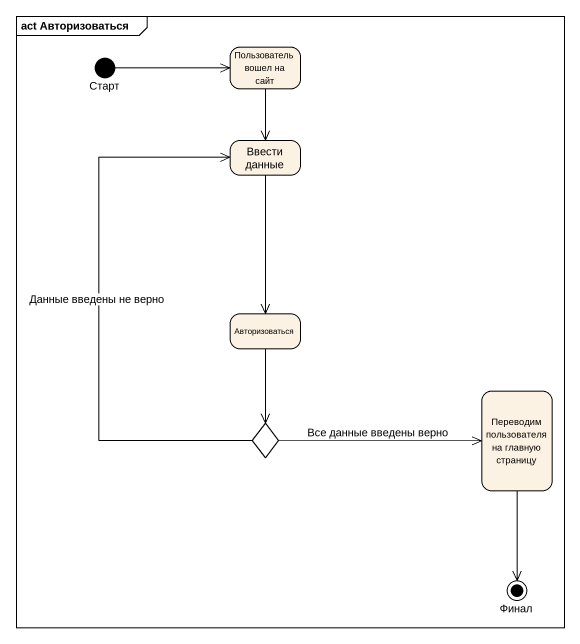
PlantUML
@startuml
mainframe act Авторизоваться
hide empty description
state Старт <<start>>
state "Пользователь вошел на сайт" as Пользователь_вошел_на_сайт
state "Ввести данные" as Ввести_данные
state Авторизоваться
state "Переводим пользователя на главную страницу" as Переводим_пользователя_на
state choice1 <<choice>>
state Финал <<end>>
Старт -right-> Пользователь_вошел_на_сайт
Пользователь_вошел_на_сайт --> Ввести_данные
Ввести_данные --> Авторизоваться
Авторизоваться --> choice1
Переводим_пользователя_на --> Финал
choice1 -up-> Ввести_данные : Данные введены не верно
choice1 -right-> Переводим_пользователя_на : Все данные введены верно
@enduml
